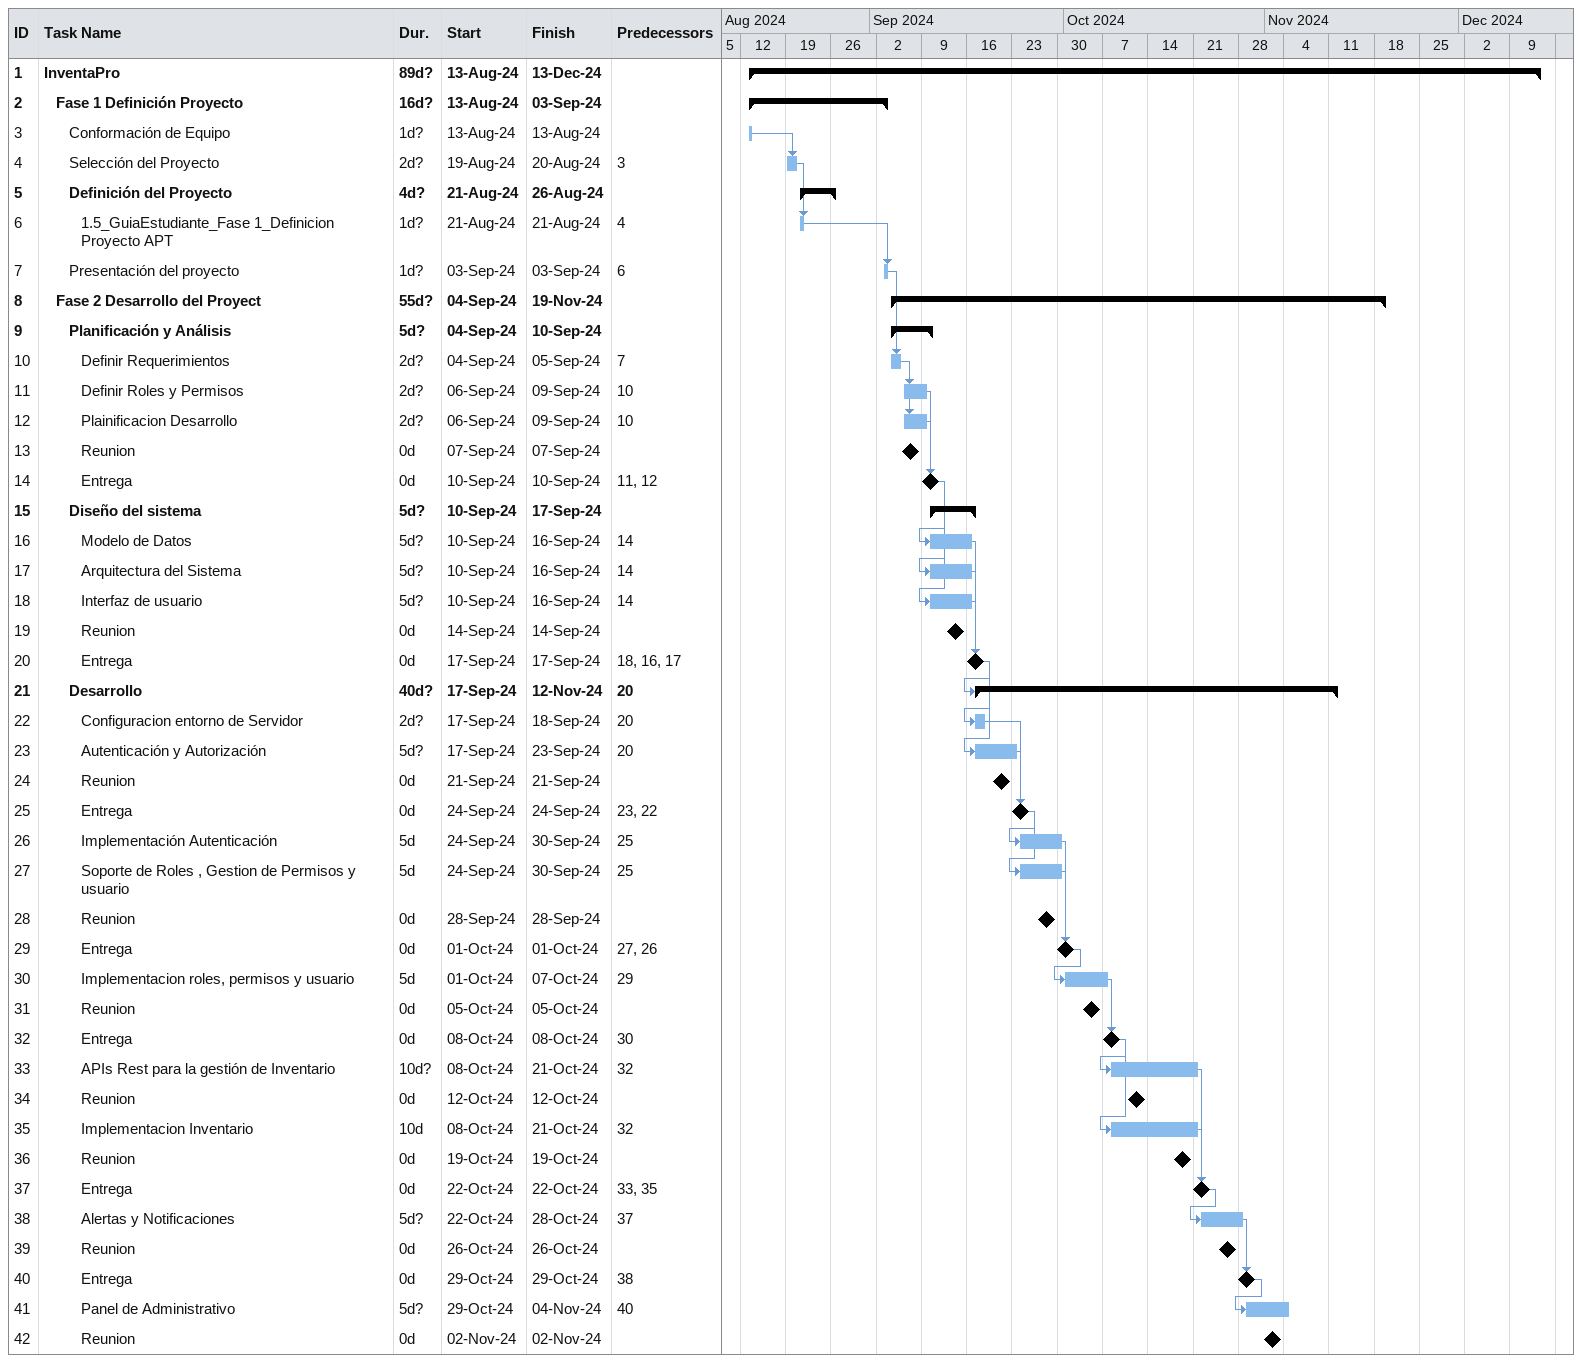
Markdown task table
| ID | Level | Task | Duration | Start | Finish | Predecessors |
|---|---|---|---|---|---|---|
| 1 | 1 | **InventaPro** | 89d? | 2024-08-13 | 2024-12-13 |  |
| 2 | 2 | **Fase 1 Definición Proyecto** | 16d? | 2024-08-13 | 2024-09-03 |  |
| 3 | 3 | Conformación de Equipo | 1d? | 2024-08-13 | 2024-08-13 |  |
| 4 | 3 | Selección del Proyecto | 2d? | 2024-08-19 | 2024-08-20 | 3 |
| 5 | 3 | **Definición del Proyecto** | 4d? | 2024-08-21 | 2024-08-26 |  |
| 6 | 4 | 1.5_GuiaEstudiante_Fase 1_Definicion Proyecto APT | 1d? | 2024-08-21 | 2024-08-21 | 4 |
| 7 | 3 | Presentación del proyecto | 1d? | 2024-09-03 | 2024-09-03 | 6 |
| 8 | 2 | **Fase 2 Desarrollo del Proyect** | 55d? | 2024-09-04 | 2024-11-19 |  |
| 9 | 3 | **Planificación y Análisis** | 5d? | 2024-09-04 | 2024-09-10 |  |
| 10 | 4 | Definir Requerimientos | 2d? | 2024-09-04 | 2024-09-05 | 7 |
| 11 | 4 | Definir Roles y Permisos | 2d? | 2024-09-06 | 2024-09-09 | 10 |
| 12 | 4 | Plainificacion Desarrollo | 2d? | 2024-09-06 | 2024-09-09 | 10 |
| 13 | 4 | Reunion | 0d | 2024-09-07 | 2024-09-07 |  |
| 14 | 4 | Entrega | 0d | 2024-09-10 | 2024-09-10 | 11, 12 |
| 15 | 3 | **Diseño del sistema** | 5d? | 2024-09-10 | 2024-09-17 |  |
| 16 | 4 | Modelo de Datos | 5d? | 2024-09-10 | 2024-09-16 | 14 |
| 17 | 4 | Arquitectura del Sistema | 5d? | 2024-09-10 | 2024-09-16 | 14 |
| 18 | 4 | Interfaz de usuario | 5d? | 2024-09-10 | 2024-09-16 | 14 |
| 19 | 4 | Reunion | 0d | 2024-09-14 | 2024-09-14 |  |
| 20 | 4 | Entrega | 0d | 2024-09-17 | 2024-09-17 | 18, 16, 17 |
| 21 | 3 | **Desarrollo** | 40d? | 2024-09-17 | 2024-11-12 | 20 |
| 22 | 4 | Configuracion entorno de Servidor | 2d? | 2024-09-17 | 2024-09-18 | 20 |
| 23 | 4 | Autenticación y Autorización | 5d? | 2024-09-17 | 2024-09-23 | 20 |
| 24 | 4 | Reunion | 0d | 2024-09-21 | 2024-09-21 |  |
| 25 | 4 | Entrega | 0d | 2024-09-24 | 2024-09-24 | 23, 22 |
| 26 | 4 | Implementación Autenticación | 5d | 2024-09-24 | 2024-09-30 | 25 |
| 27 | 4 | Soporte de Roles , Gestion de Permisos y usuario | 5d | 2024-09-24 | 2024-09-30 | 25 |
| 28 | 4 | Reunion | 0d | 2024-09-28 | 2024-09-28 |  |
| 29 | 4 | Entrega | 0d | 2024-10-01 | 2024-10-01 | 27, 26 |
| 30 | 4 | Implementacion roles, permisos y usuario | 5d | 2024-10-01 | 2024-10-07 | 29 |
| 31 | 4 | Reunion | 0d | 2024-10-05 | 2024-10-05 |  |
| 32 | 4 | Entrega | 0d | 2024-10-08 | 2024-10-08 | 30 |
| 33 | 4 | APIs Rest para la gestión de Inventario | 10d? | 2024-10-08 | 2024-10-21 | 32 |
| 34 | 4 | Reunion | 0d | 2024-10-12 | 2024-10-12 |  |
| 35 | 4 | Implementacion Inventario | 10d | 2024-10-08 | 2024-10-21 | 32 |
| 36 | 4 | Reunion | 0d | 2024-10-19 | 2024-10-19 |  |
| 37 | 4 | Entrega | 0d | 2024-10-22 | 2024-10-22 | 33, 35 |
| 38 | 4 | Alertas y Notificaciones | 5d? | 2024-10-22 | 2024-10-28 | 37 |
| 39 | 4 | Reunion | 0d | 2024-10-26 | 2024-10-26 |  |
| 40 | 4 | Entrega | 0d | 2024-10-29 | 2024-10-29 | 38 |
| 41 | 4 | Panel de Administrativo | 5d? | 2024-10-29 | 2024-11-04 | 40 |
| 42 | 4 | Reunion | 0d | 2024-11-02 | 2024-11-02 |  |
